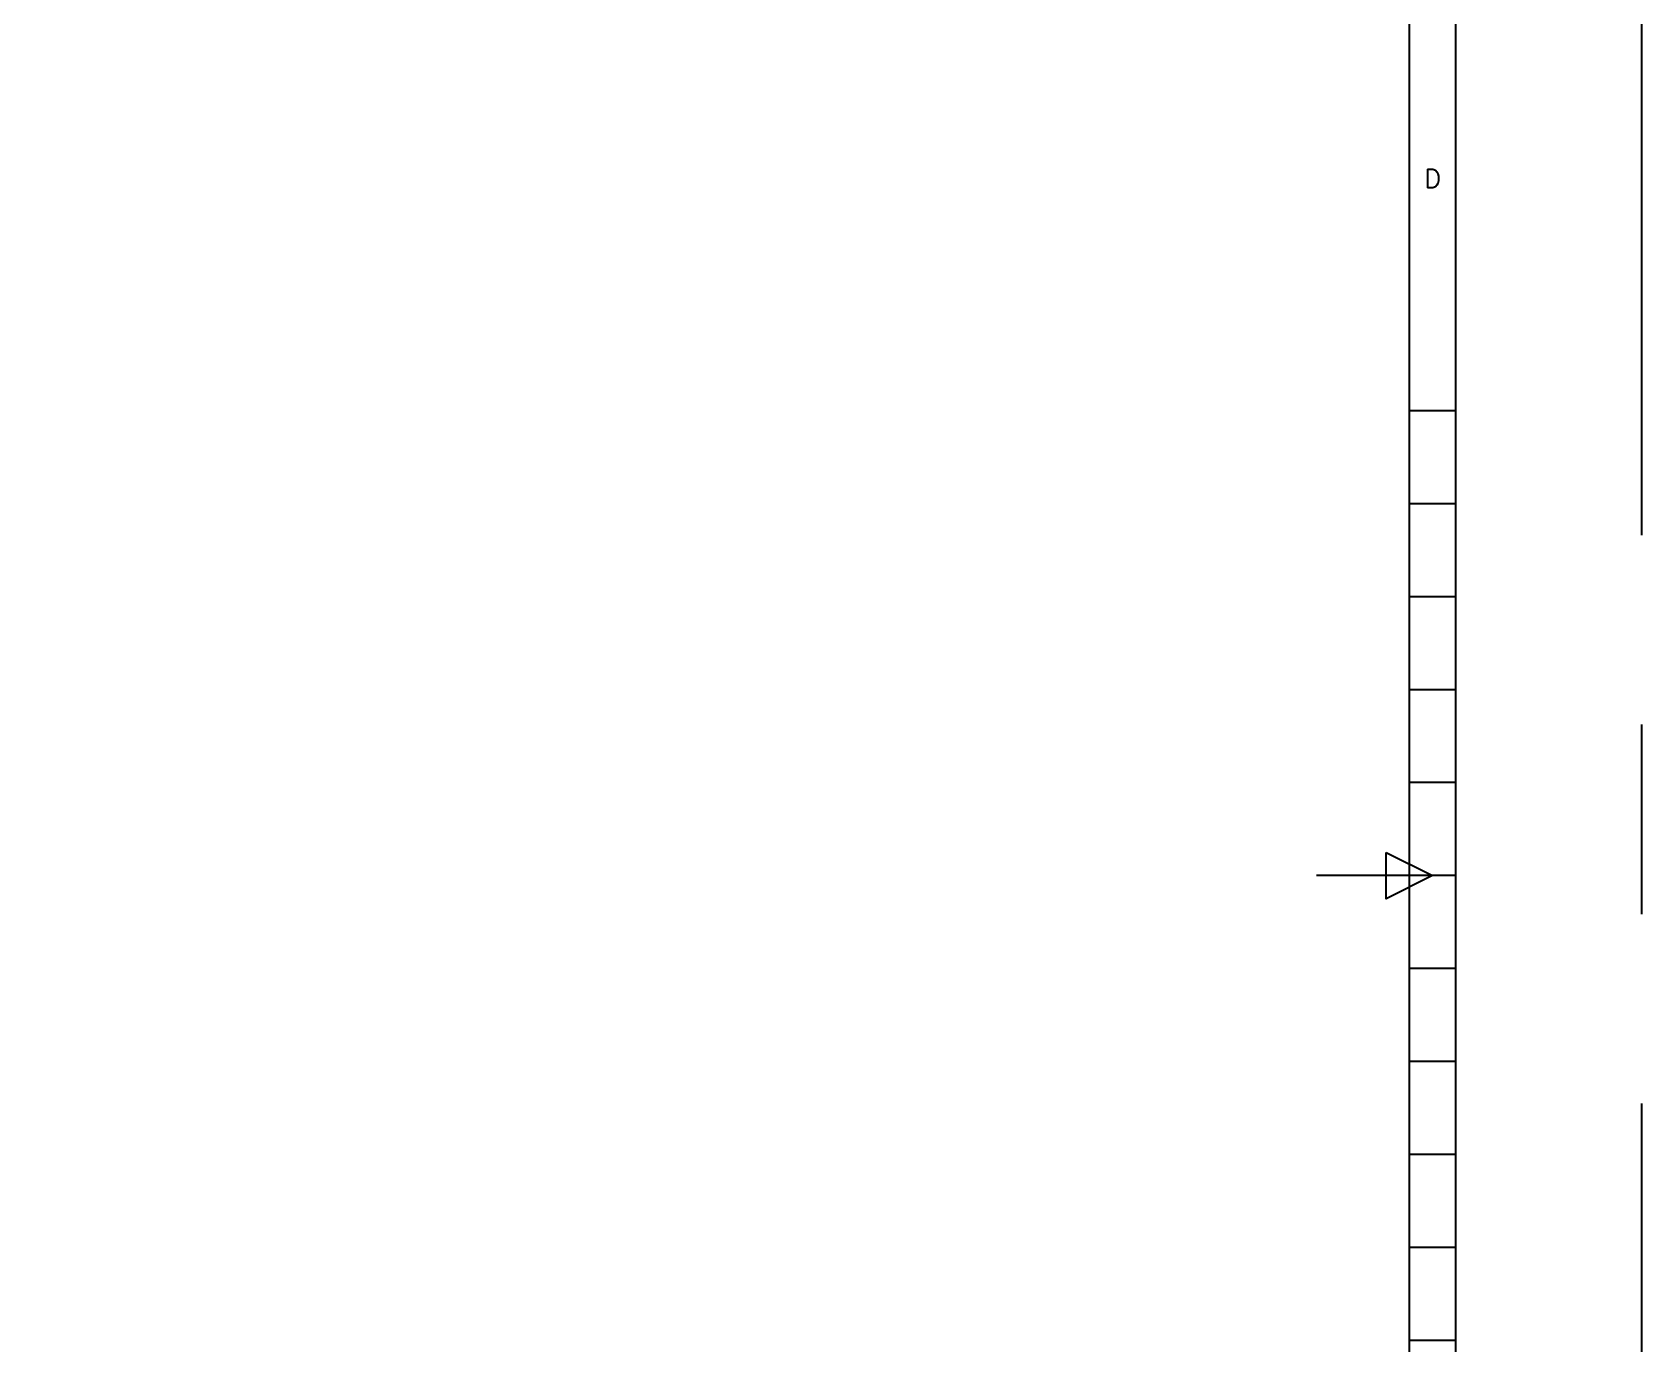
# Model space of a CAD drawing. Extents: x 0 to 9506, y 0 to 789.
# Drawn here: x 9361.06 to 9369.71, y 771.06 to 778.11 of the extents above; entities that cross this region are included whole.
import ezdxf
from ezdxf.enums import TextEntityAlignment as Align

# ---------------------------------------------------------------- set-up
doc = ezdxf.new("R2010")
doc.units = 0
doc.header["$LTSCALE"] = 3
doc.header["$MEASUREMENT"] = 0
doc.linetypes.add('CENTER', pattern=[2, 1.25, -0.25, 0.25, -0.25])
doc.layers.add('DIM', color=7, linetype='CONTINUOUS')
doc.layers.add('KD', color=3, linetype='CONTINUOUS')
doc.styles.get("Standard").update_dxf_attribs({"font": 'romans.shx'})
doc.styles.add('TX', font='TXT.shx')

# ---------------------------------------------------------------- blocks, each defined once
blk = doc.blocks.new('KD')
at = {"layer": 'KD', "color": 3}
blk.add_line((58.871, -42.424), (58.871, -1.214), dxfattribs=at)
at = {"layer": 'KD', "color": 5}
blk.add_line((58.503, -42.056), (58.503, -1.582), dxfattribs=at)
at = {"layer": 'KD', "color": 6}
for p, q in [((58.871, -18.655), (58.503, -18.655)), ((58.871, -26.014), (58.871, -18.655)), ((58.871, -19.391), (58.503, -19.391)), ((58.871, -20.127), (58.503, -20.127)), ((58.871, -20.863), (58.503, -20.863)), ((58.871, -21.598), (58.503, -21.598)), ((58.871, -22.334), (57.768, -22.334)), ((58.871, -22.334), (58.244, -22.334)), ((58.871, -23.07), (58.503, -23.07)), ((58.871, -23.806), (58.503, -23.806)), ((58.871, -24.542), (58.503, -24.542)), ((58.871, -25.278), (58.503, -25.278)), ((58.871, -26.014), (58.503, -26.014))]:
    blk.add_line(p, q, dxfattribs=at)
at = {"layer": 'KD', "color": 8, "linetype": 'CENTER', "ltscale": 2}
blk.add_lwpolyline([(-1.472, -43.638), (60.343, -43.638), (60.343, 0), (-1.472, 0)], close=True, dxfattribs=at)
at = {"layer": 'KD', "color": 6}
blk.add_lwpolyline([(58.32, -22.15), (58.687, -22.334), (58.32, -22.518)], close=True, dxfattribs=at)
at = {"layer": 'DIM'}
for tag, p in [('1:', (57.553, -41.661)), ('--', (55.888, -41.627)), ('--', (56.775, -41.661))]:
    blk.add_attdef(tag, p, '', height=0.147, dxfattribs=at)
at = {"layer": 'KD', "color": 6, "style": 'TX'}
blk.add_text('D', height=0.147, dxfattribs=at).set_placement((58.687, -16.815), align=Align.MIDDLE)

msp = doc.modelspace()

# ---------------------------------------------------------------- block references
at = {"layer": 'DIM', "xscale": 0.6794467363194333, "yscale": 0.6794467363194333, "zscale": 0.6794467363194333}
msp.add_blockref('KD', (9328.7147, 788.7518), dxfattribs=at)

doc.saveas('drawing.dxf')
